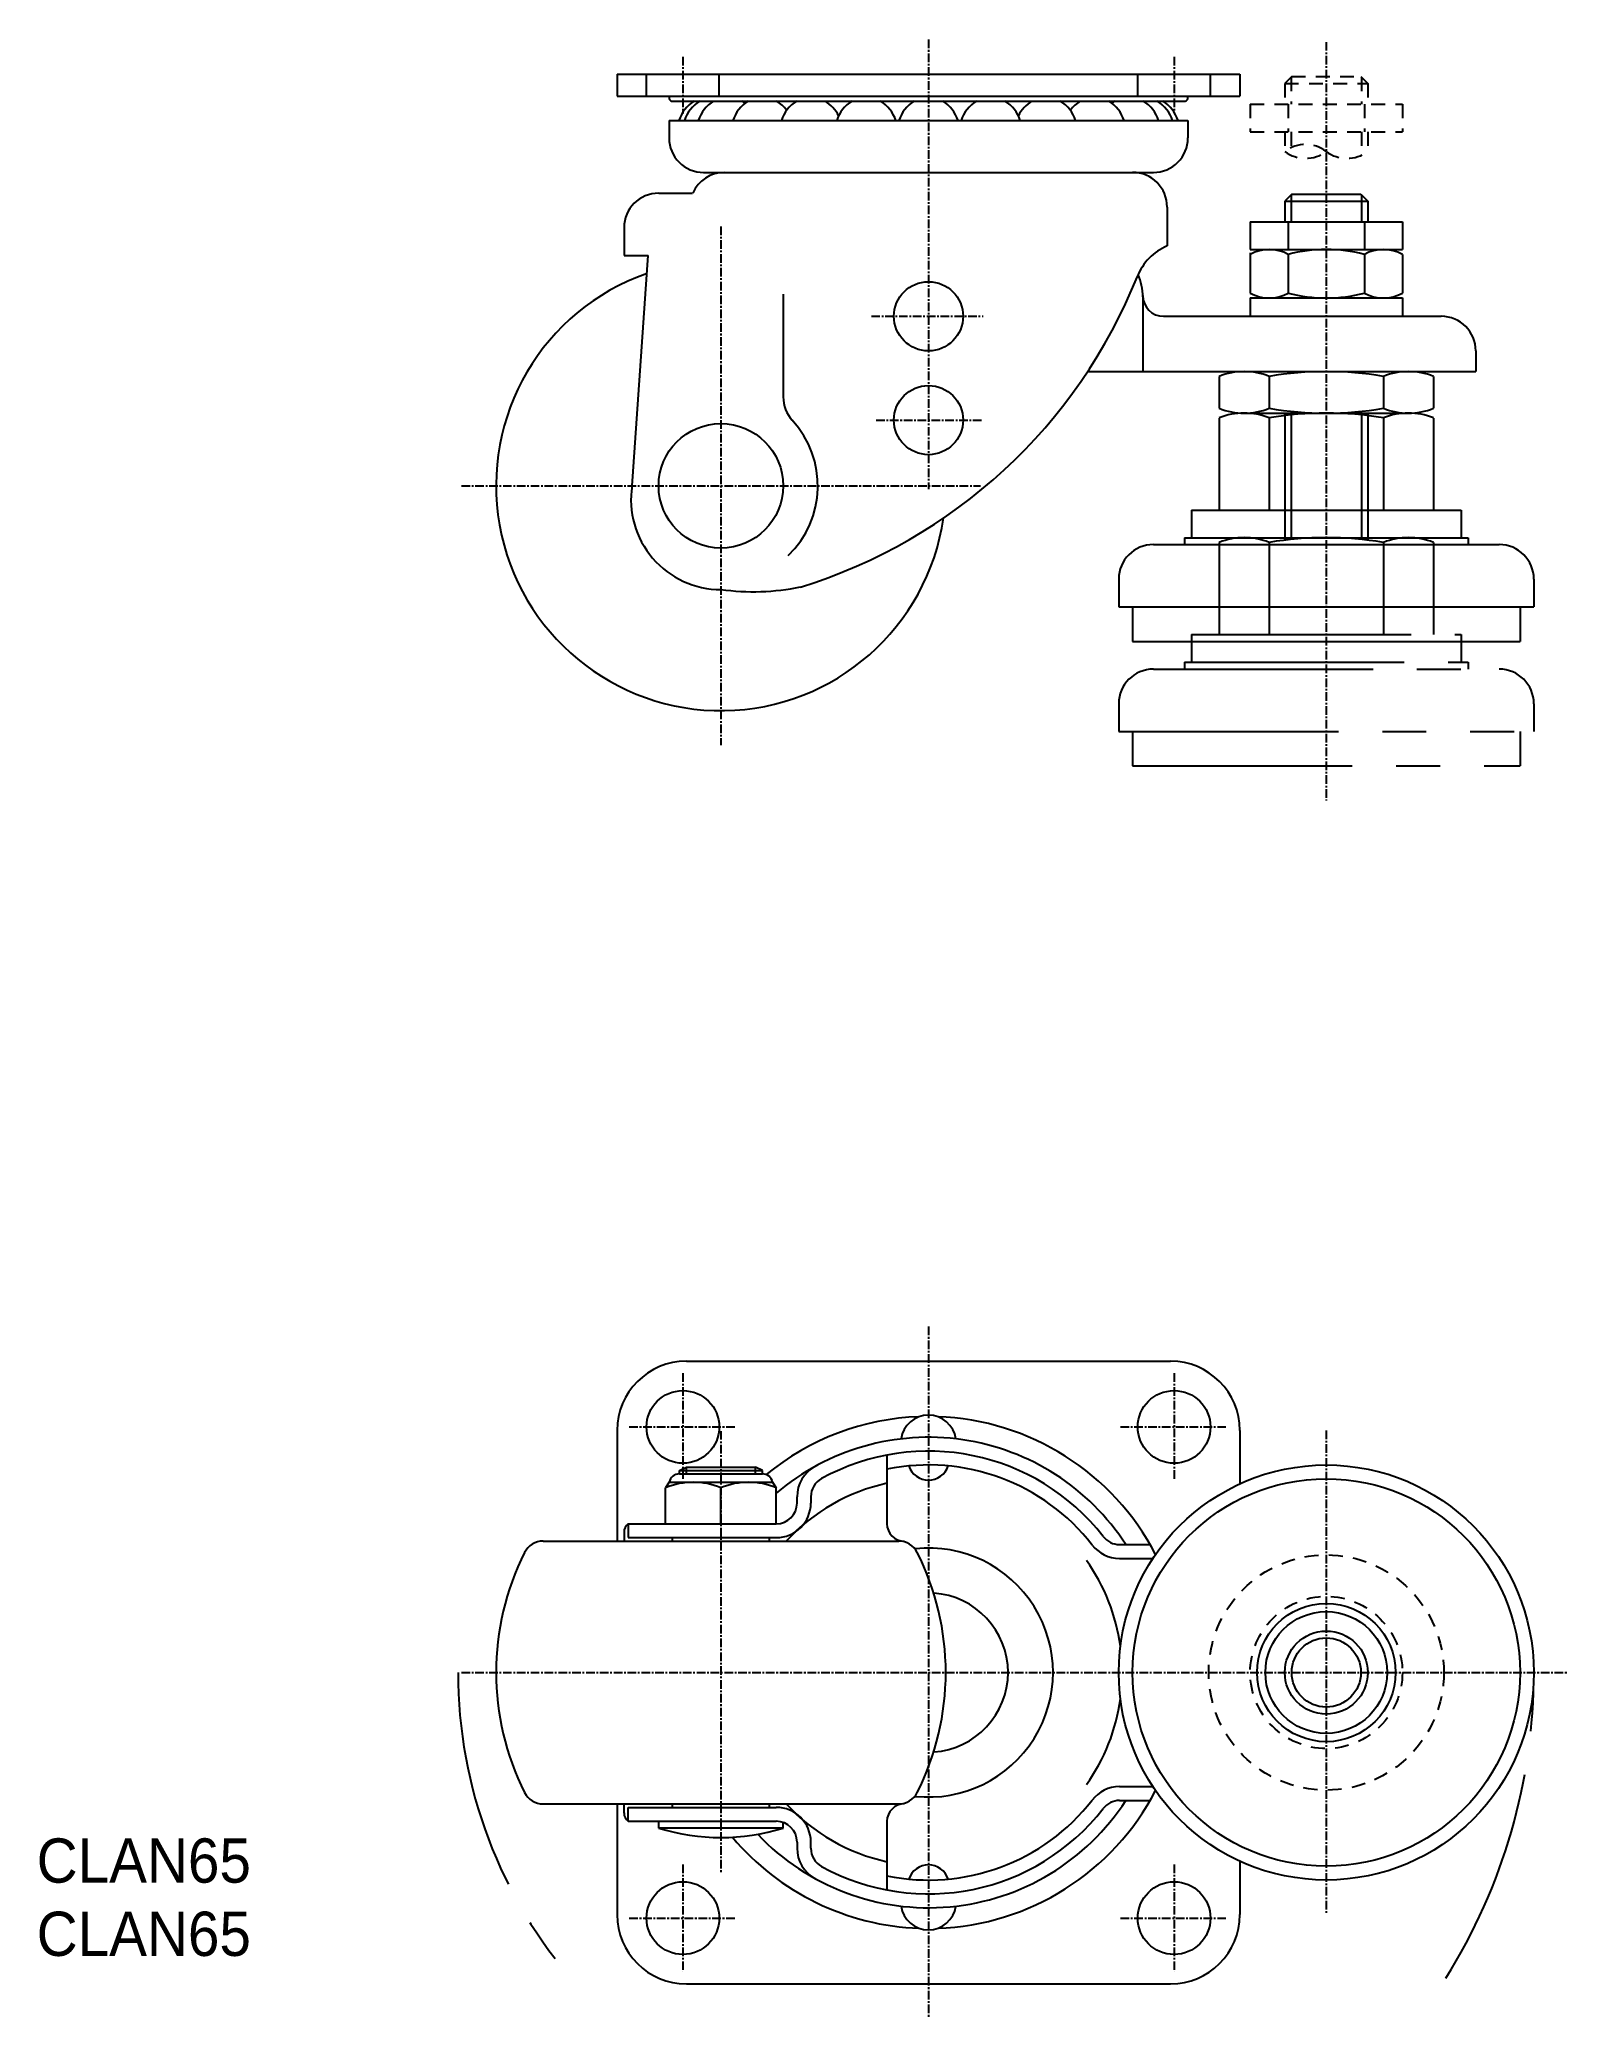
# Model space of a CAD drawing. Extents: x 0 to 221, y 1 to 287.
import ezdxf

# ---------------------------------------------------------------- set-up
doc = ezdxf.new("R2010")
doc.units = 0
for name, pattern in [('CENTER', [2, 1.25, -0.25, 0.25, -0.25]), ('DASHED', [3.5, 2, -1.5]), ('PHANTOM', [63.5, 31.75, -6.35, 6.35, -6.35, 6.35, -6.35])]:
    doc.linetypes.add(name, pattern=pattern)
doc.layers.get('0').update_dxf_attribs({"linetype": 'CONTINUOUS'})
doc.layers.add('CENTER', color=1, linetype='CENTER')

msp = doc.modelspace()

# ---------------------------------------------------------------- linework, layer by layer
at = {"color": 7, "linetype": 'CONTINUOUS'}
for p, q in [((83.9, 282.14), (173.9, 282.14)), ((83.9, 282.14), (83.9, 278.94)), ((173.9, 282.14), (173.9, 278.94)), ((83.9, 278.94), (173.9, 278.94)), ((91.9, 278.24), (165.9, 278.24)), ((91.4, 275.44), (166.4, 275.44)), ((91.4, 275.44), (91.4, 272.94)), ((166.4, 275.44), (166.4, 272.94)), ((96.4, 267.94), (161.4, 267.94)), ((89.9, 264.94), (94.81, 264.94)), ((181.4, 264.79), (180.4, 263.79)), ((180.4, 263.79), (192.4, 263.79)), ((180.4, 263.79), (180.4, 260.79)), ((181.4, 264.79), (191.4, 264.79)), ((191.4, 264.79), (192.4, 263.79)), ((192.4, 263.79), (192.4, 260.79)), ((163.4, 262.94), (163.4, 257.31)), ((175.4, 260.79), (197.4, 260.79)), ((175.4, 260.79), (175.4, 256.79)), ((180.9, 260.79), (180.9, 256.79)), ((191.9, 260.79), (191.9, 256.79)), ((197.4, 260.79), (197.4, 256.79)), ((84.9, 259.94), (84.9, 255.94)), ((84.9, 255.94), (88.4, 255.94)), ((86.05, 222.64), (88.4, 255.94)), ((175.4, 256.79), (197.4, 256.79)), ((175.4, 256.3), (175.4, 250.49)), ((180.9, 256.09), (180.9, 250.49)), ((191.9, 256.09), (191.9, 250.49)), ((197.4, 256.09), (197.4, 250.49)), ((107.9, 250.36), (107.9, 235.49)), ((159.88, 249.94), (159.88, 239.14)), ((175.4, 249.79), (197.4, 249.79)), ((175.4, 249.79), (175.4, 247.14)), ((197.4, 249.79), (197.4, 247.14)), ((162.88, 247.14), (203.01, 247.14)), ((208.01, 242.14), (208.01, 239.14)), ((151.89, 239.14), (208.01, 239.14)), ((170.9, 238.44), (170.9, 233.84)), ((178.15, 238.44), (178.15, 233.84)), ((194.65, 238.44), (194.65, 233.84)), ((201.9, 238.44), (201.9, 233.84)), ((170.9, 232.44), (170.9, 219.14)), ((174.52, 233.14), (198.27, 233.14)), ((178.15, 232.44), (178.15, 219.14)), ((194.65, 232.44), (194.65, 219.14)), ((201.9, 232.44), (201.9, 219.14)), ((166.9, 219.14), (205.9, 219.14)), ((166.9, 219.14), (166.9, 215.14)), ((205.9, 219.14), (205.9, 215.14)), ((165.9, 215.14), (206.9, 215.14)), ((165.9, 215.14), (165.9, 214.14)), ((174.52, 215.14), (198.27, 215.14)), ((206.9, 215.14), (206.9, 214.14)), ((161.4, 214.14), (211.4, 214.14)), ((156.4, 209.14), (156.4, 205.14)), ((216.4, 209.14), (216.4, 205.14)), ((156.4, 205.14), (216.4, 205.14)), ((158.4, 205.14), (158.4, 200.14)), ((214.4, 205.14), (214.4, 200.14)), ((158.4, 200.14), (214.4, 200.14)), ((93.9, 96.1), (163.9, 96.1)), ((83.9, 86.1), (83.9, 70.1)), ((173.9, 86.1), (173.9, 78.37)), ((92.9, 80.3), (93.9, 80.8)), ((92.9, 80.3), (104.9, 80.3)), ((92.9, 79.8), (92.9, 80.3)), ((93.9, 80.8), (103.9, 80.8)), ((104.9, 80.3), (103.9, 80.8)), ((104.9, 79.8), (104.9, 80.3)), ((122.9, 82.53), (122.9, 72.6)), ((91.43, 78.6), (90.9, 77.8)), ((90.9, 72.6), (90.9, 77.8)), ((91.4, 78.6), (106.4, 78.6)), ((92.9, 79.8), (104.9, 79.8)), ((98.9, 72.6), (98.9, 77.8)), ((106.37, 78.6), (106.9, 77.8)), ((106.9, 72.6), (106.9, 77.8)), ((109.9, 75.6), (109.9, 76.5)), ((111.9, 76.5), (111.9, 75.6)), ((85.48, 72.6), (106.9, 72.6)), ((85.48, 72.6), (85.48, 70.6)), ((73.19, 70.1), (124.6, 70.1)), ((84.9, 71.43), (84.9, 70.1)), ((85.48, 70.6), (106.9, 70.6)), ((91.9, 70.1), (91.9, 70.6)), ((105.9, 70.1), (105.9, 70.6)), ((156.51, 69.6), (160.94, 69.6)), ((156.51, 67.6), (161.34, 67.6)), ((156.51, 34.6), (156.84, 34.6)), ((156.51, 34.6), (161.34, 34.6)), ((73.19, 32.1), (124.6, 32.1)), ((83.9, 32.1), (83.9, 16.1)), ((84.9, 30.76), (84.9, 32.1)), ((85.48, 31.6), (106.9, 31.6)), ((85.48, 29.6), (85.48, 31.6)), ((91.9, 31.6), (91.9, 32.1)), ((105.9, 31.6), (105.9, 32.1)), ((156.51, 32.6), (160.94, 32.6)), ((85.48, 29.6), (106.9, 29.6)), ((89.9, 28.6), (89.9, 29.6)), ((107.9, 28.6), (107.9, 29.43)), ((122.9, 29.6), (122.9, 19.67)), ((107.9, 28.6), (89.9, 28.6)), ((109.9, 26.6), (109.9, 25.7)), ((111.9, 25.7), (111.9, 26.6)), ((173.9, 23.83), (173.9, 16.1)), ((93.9, 6.1), (163.9, 6.1))]:
    msp.add_line(p, q, dxfattribs=at)
at = {"color": 3}
for p, q in [((88.15, 278.94), (88.15, 282.14)), ((98.65, 278.94), (98.65, 282.14)), ((159.15, 278.94), (159.15, 282.14)), ((169.65, 278.94), (169.65, 282.14))]:
    msp.add_line(p, q, dxfattribs=at)
at = {"color": 3, "linetype": 'DASHED'}
for p, q in [((181.4, 281.79), (180.4, 280.79)), ((180.4, 280.79), (180.4, 277.79)), ((180.4, 280.79), (192.4, 280.79)), ((181.3, 281.69), (181.3, 277.79)), ((181.4, 281.79), (191.4, 281.79)), ((191.4, 281.79), (192.4, 280.79)), ((191.5, 281.69), (191.5, 277.79)), ((192.4, 280.79), (192.4, 277.79)), ((175.4, 277.79), (197.4, 277.79)), ((175.4, 277.79), (175.4, 273.79)), ((180.9, 277.79), (180.9, 273.79)), ((191.9, 277.79), (191.9, 273.79)), ((197.4, 277.79), (197.4, 273.79)), ((175.4, 273.79), (197.4, 273.79)), ((180.4, 273.79), (180.4, 270.97)), ((181.3, 273.79), (181.3, 271.5)), ((191.5, 273.79), (191.5, 270.43)), ((192.4, 273.79), (192.4, 270.97))]:
    msp.add_line(p, q, dxfattribs=at)
msp.add_line((110.15, 275.44), (110.15, 275.44))
at = {"color": 3, "linetype": 'CONTINUOUS'}
for p, q in [((181.3, 264.69), (181.3, 260.79)), ((191.5, 264.69), (191.5, 260.79)), ((93.9, 79.8), (93.9, 80.8)), ((103.9, 79.8), (103.9, 80.8))]:
    msp.add_line(p, q, dxfattribs=at)
at = {"color": 3, "linetype": 'PHANTOM'}
for p, q in [((180.4, 233.14), (180.4, 214.77)), ((181.3, 233.14), (181.3, 214.88)), ((191.5, 233.14), (191.5, 214.88)), ((192.4, 233.14), (192.4, 214.77)), ((170.9, 214.44), (170.9, 201.14)), ((178.15, 214.44), (178.15, 201.14)), ((194.65, 214.44), (194.65, 201.14)), ((201.9, 214.44), (201.9, 201.14)), ((166.9, 201.14), (205.9, 201.14)), ((166.9, 201.14), (166.9, 197.14)), ((205.9, 201.14), (205.9, 197.14)), ((161.4, 196.14), (211.4, 196.14)), ((165.9, 197.14), (206.9, 197.14)), ((165.9, 197.14), (165.9, 196.14)), ((206.9, 197.14), (206.9, 196.14)), ((156.4, 191.14), (156.4, 187.14)), ((216.4, 191.14), (216.4, 187.14)), ((156.4, 187.14), (216.4, 187.14)), ((158.4, 187.14), (158.4, 182.14)), ((214.4, 187.14), (214.4, 182.14)), ((158.4, 182.14), (214.4, 182.14))]:
    msp.add_line(p, q, dxfattribs=at)
at = {"color": 7, "linetype": 'CONTINUOUS'}
for centre, radius in [((128.9, 247.14), 5), ((128.9, 232.14), 5), ((98.9, 222.64), 9), ((93.4, 86.6), 5.25), ((164.4, 86.6), 5.25), ((186.4, 51.1), 30), ((186.4, 51.1), 28), ((186.4, 51.1), 10), ((186.4, 51.1), 6), ((93.4, 15.6), 5.25), ((164.4, 15.6), 5.25)]:
    msp.add_circle(centre, radius, dxfattribs=at)
at = {"color": 3, "linetype": 'DASHED'}
for radius in [17, 11]:
    msp.add_circle((186.4, 51.1), radius, dxfattribs=at)
at = {"color": 3, "linetype": 'CONTINUOUS'}
for radius in [8.8, 5]:
    msp.add_circle((186.4, 51.1), radius, dxfattribs=at)
at = {"color": 7, "linetype": 'CONTINUOUS'}
for centre, radius, start, end in [((91.9, 278.74), 0.5, 156.4219, 270), ((97.6, 273.94), 5, 120.6834, 162.5424), ((98.4, 273.94), 5, 120.6834, 162.5424), ((100.4, 273.94), 5, 120.6834, 162.5424), ((105.4, 273.94), 5, 120.6834, 162.5424), ((99.4, 273.94), 5, 53.1301, 59.3166), ((104.4, 273.94), 5, 36.8699, 59.3166), ((112.4, 273.94), 5, 120.6834, 162.5424), ((111.4, 273.94), 5, 25.8419, 59.3166), ((120.4, 273.94), 5, 120.6834, 162.5424), ((119.4, 273.94), 5, 17.4576, 59.3166), ((129.4, 273.94), 5, 120.6834, 162.5424), ((129.4, 273.94), 5, 120.6834, 162.5424), ((128.4, 273.94), 5, 17.4576, 59.3166), ((138.4, 273.94), 5, 120.6834, 162.5424), ((137.4, 273.94), 5, 17.4576, 59.3166), ((146.4, 273.94), 5, 120.6834, 154.1581), ((145.4, 273.94), 5, 17.4576, 59.3166), ((153.38, 273.98), 4.96, 120.838, 143.3702), ((152.4, 273.94), 5, 17.4576, 59.3166), ((158.39, 273.94), 5, 120.6834, 126.8699), ((157.4, 273.94), 5, 17.4576, 59.3166), ((159.4, 273.94), 5, 17.4576, 59.3166), ((160.2, 273.94), 5, 17.4576, 59.3166), ((165.9, 278.74), 0.5, 270, 23.5774), ((96.4, 272.94), 5, 180, 270), ((161.4, 272.94), 5, 270, 0), ((99.4, 262.94), 5, 90, 156.4218), ((158.4, 262.94), 5, 0, 90), ((89.9, 259.94), 5, 90, 180), ((166.51, 249.94), 8, 112.945, 158.219), ((178.15, 251.04), 5.75, 61.4378, 118.5622), ((186.4, 234.83), 21.96, 75.4936, 104.5064), ((194.65, 251.04), 5.75, 61.4378, 118.5622), ((98.9, 222.64), 32.5, 109.1914, 351.7333), ((87.76, 281.41), 76.81, 287.139, 338.2189), ((151.88, 249.94), 8, 0, 23.9435), ((162.88, 250.14), 3, 180, 270), ((178.15, 255.54), 5.75, 241.4378, 298.5622), ((186.4, 271.75), 21.96, 255.4936, 284.5064), ((194.65, 255.54), 5.75, 241.4378, 298.5622), ((203.01, 242.14), 5, 0, 90), ((174.52, 229.41), 9.74, 68.141, 111.859), ((186.4, 190.18), 48.97, 80.3003, 99.6997), ((198.27, 229.41), 9.74, 68.141, 111.859), ((112.9, 235.49), 5, 180, 222.537), ((98.9, 222.64), 14, 313.9982, 42.5369), ((174.52, 242.88), 9.74, 248.141, 291.859), ((174.52, 223.41), 9.74, 68.141, 111.859), ((186.4, 282.11), 48.97, 260.3003, 279.6997), ((186.4, 184.18), 48.97, 80.3003, 99.6997), ((198.27, 242.88), 9.74, 248.141, 291.859), ((198.27, 223.41), 9.74, 68.141, 111.859), ((98.9, 220.64), 13, 171.1501, 270), ((161.4, 209.14), 5, 90, 180), ((211.4, 209.14), 5, 0, 90), ((103.56, 241.48), 34.15, 262.1519, 281.5461), ((93.9, 86.1), 10, 90, 180), ((163.9, 86.1), 10, 0, 90), ((128.9, 51.1), 37, 92.0552, 129.3703), ((128.9, 84.3), 4, 8.1336, 171.8664), ((128.9, 51.1), 37, 27.4703, 87.9448), ((128.9, 51.1), 34, 32.9644, 130.3202), ((128.9, 51.1), 32, 37.9, 118.8657), ((128.9, 51.1), 32, 37.9, 118.8657), ((114.9, 76.5), 5, 118.8657, 180), ((128.9, 51.1), 30, 37.9, 101.537), ((128.9, 81.9), 3, 198.3035, 341.6965), ((94.9, 68.2), 10.4, 67.3801, 112.6199), ((92.9, 78.3), 1.5, 90, 168.4629), ((102.9, 68.2), 10.4, 67.3801, 112.6199), ((104.9, 78.3), 1.5, 11.5371, 90), ((128.9, 51.1), 28, 102.3736, 137.2679), ((114.9, 76.5), 3, 118.8656, 180), ((106.9, 75.6), 3, 270, 0), ((106.9, 75.6), 5, 270, 0), ((86.39, 71.41), 1.49, 127.4283, 180.79), ((125.4, 72.6), 2.5, 180, 270), ((73.19, 67.1), 3, 90, 153.2924), ((124.6, 67.1), 3, 26.7076, 90), ((128.9, 51.1), 18, 263.9377, 96.0623), ((156.51, 72.6), 5, 217.9001, 270), ((156.51, 72.6), 3, 217.9001, 270), ((105, 51.1), 38.6, 153.2924, 206.7076), ((92.8, 51.1), 38.6, 0, 26.7077), ((128.9, 51.1), 28, 7.7945, 35.3765), ((128.9, 51.1), 11.5, 273.7636, 86.2364), ((92.8, 51.1), 38.6, 333.2924, 0), ((128.9, 51.1), 28, 324.6235, 352.2055), ((156.51, 29.6), 5, 90, 142.1), ((73.19, 35.1), 3, 206.7076, 270), ((128.9, 51.1), 34, 223.4643, 327.0356), ((106.9, 26.6), 5, 0, 90), ((128.9, 51.1), 28, 222.7321, 257.6264), ((128.9, 51.1), 30, 258.463, 322.1), ((125.4, 29.6), 2.5, 90, 180), ((124.6, 35.1), 3, 270, 333.2924), ((128.9, 51.1), 37, 272.0552, 332.5297), ((156.51, 29.6), 3, 90, 142.0999), ((86.39, 30.78), 1.49, 179.2101, 232.5717), ((106.9, 26.6), 3, 0, 90), ((128.9, 51.1), 32, 241.1343, 322.1), ((98.9, 57.79), 30.54, 252.8636, 287.1364), ((128.9, 51.1), 37, 220.054, 267.9448), ((114.9, 25.7), 5, 180, 241.1343), ((114.9, 25.7), 3, 180, 241.1343), ((128.9, 20.3), 3, 18.3035, 161.6965), ((128.9, 17.9), 4, 188.1336, 351.8664), ((93.9, 16.1), 10, 180, 270), ((163.9, 16.1), 10, 270, 0)]:
    msp.add_arc(centre, radius, start, end, dxfattribs=at)
at = {"color": 3, "linetype": 'DASHED'}
for centre, start, end in [((183.4, 266.97), 53.1301, 126.8699), ((183.4, 274.97), 233.1301, 306.8699), ((189.4, 274.97), 233.1301, 306.8699)]:
    msp.add_arc(centre, 5, start, end, dxfattribs=at)
at = {"color": 3, "linetype": 'PHANTOM'}
for centre, radius, start, end in [((174.52, 205.41), 9.74, 68.141, 111.859), ((186.4, 166.18), 48.97, 80.3003, 99.6997), ((198.27, 205.41), 9.74, 68.141, 111.859), ((161.4, 191.14), 5, 90, 180), ((211.4, 191.14), 5, 0, 90), ((128.9, 51.1), 68, 180, 221.4205), ((133.4, 51.1), 83, 327.8403, 0)]:
    msp.add_arc(centre, radius, start, end, dxfattribs=at)
at = {"layer": 'CENTER', "color": 1, "linetype": 'CENTER'}
for p, q in [((128.9, 287.14), (128.9, 222.14)), ((186.4, 286.79), (186.4, 177.14)), ((93.4, 284.64), (93.4, 276.44)), ((164.4, 284.64), (164.4, 276.44)), ((98.9, 260.14), (98.9, 185.14)), ((120.64, 247.14), (136.79, 247.14)), ((121.33, 232.14), (136.65, 232.14)), ((61.4, 222.64), (136.4, 222.64)), ((128.9, 101.1), (128.9, 1.1)), ((93.4, 94.35), (93.4, 78.85)), ((164.4, 94.35), (164.4, 78.85)), ((85.65, 86.6), (101.15, 86.6)), ((98.9, 86.01), (98.9, 22.24)), ((156.65, 86.6), (172.15, 86.6)), ((186.4, 86.1), (186.4, 16.1)), ((61.4, 51.1), (221.4, 51.1)), ((93.4, 23.35), (93.4, 7.85)), ((164.4, 23.35), (164.4, 7.85)), ((85.65, 15.6), (101.15, 15.6)), ((156.65, 15.6), (172.15, 15.6))]:
    msp.add_line(p, q, dxfattribs=at)

# ---------------------------------------------------------------- texts
at = {"color": 7, "linetype": 'CONTINUOUS', "width": 0.957407}
for p in [(0, 20.72), (0, 10.13)]:
    msp.add_text('CLAN65', height=6.4, dxfattribs=at).set_placement(p)

doc.saveas('drawing.dxf')
